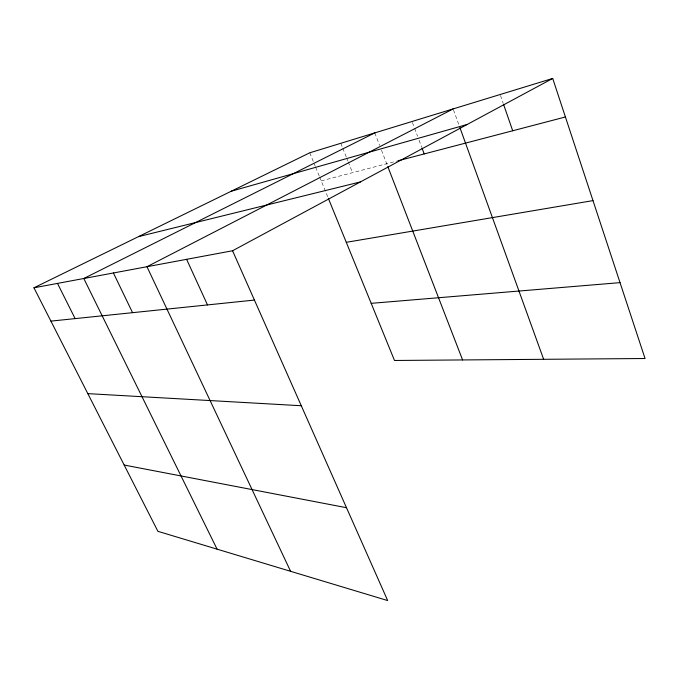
<?xml version="1.0" encoding="UTF-8"?>
<svg xmlns="http://www.w3.org/2000/svg" width="679" height="679" viewBox="0 0 679 679"><rect width="100%" height="100%" fill="white"/><g stroke="black" fill="none" stroke-linecap="round" stroke-linejoin="round"><path stroke-width="0.51" stroke-dasharray="3.4 2.55" d="M321.209 180.869L396.833 161.084M309.751 152.8L315.285 166.347M315.676 167.323L319.232 176.031M319.631 176.998L327.932 197.343M340.816 143.294L342.377 147.207M342.768 148.192L346.273 157.002M346.663 157.986L347.835 160.923M348.225 161.908L352.511 172.678M374.774 132.897L379.62 145.425M381.488 150.246L387.454 165.676M412.416 122.475L414.258 127.389M414.623 128.365L417.568 136.233M419.045 140.163L421.625 147.046M453.496 109.888L459.148 125.522M500.491 95.501L503.198 103.335"/><path stroke-width="1.02" d="M232.558 250.755L387.675 600.567L157.91 531.326L33.95 287.794L232.558 250.755L552.706 78.433L645.05 358.512L394.499 360.473L328.322 198.31M453.148 108.912L146.978 266.72L290.595 571.311M374.774 132.897L83.797 278.492L217.076 549.158M33.95 287.794L309.751 152.8L552.706 78.433M231.293 191.206L467.169 124.469M397.852 160.821L565.42 116.975M138.465 236.64L360.473 181.904M346.282 242.318L592.988 200.611M50.917 321.116L254.43 300.067M371.184 303.343L620.037 282.634M87.829 393.633L301.289 405.745M124.172 465.039L346.494 507.705M57.486 283.406L75.131 318.612M113.41 272.975L132.566 312.671M186.606 259.327L207.502 304.922M387.828 166.652L462.586 359.938M421.99 148.03L424.197 153.921M459.861 127.482L543.641 359.301M503.538 104.32L512.704 130.767"/></g></svg>
